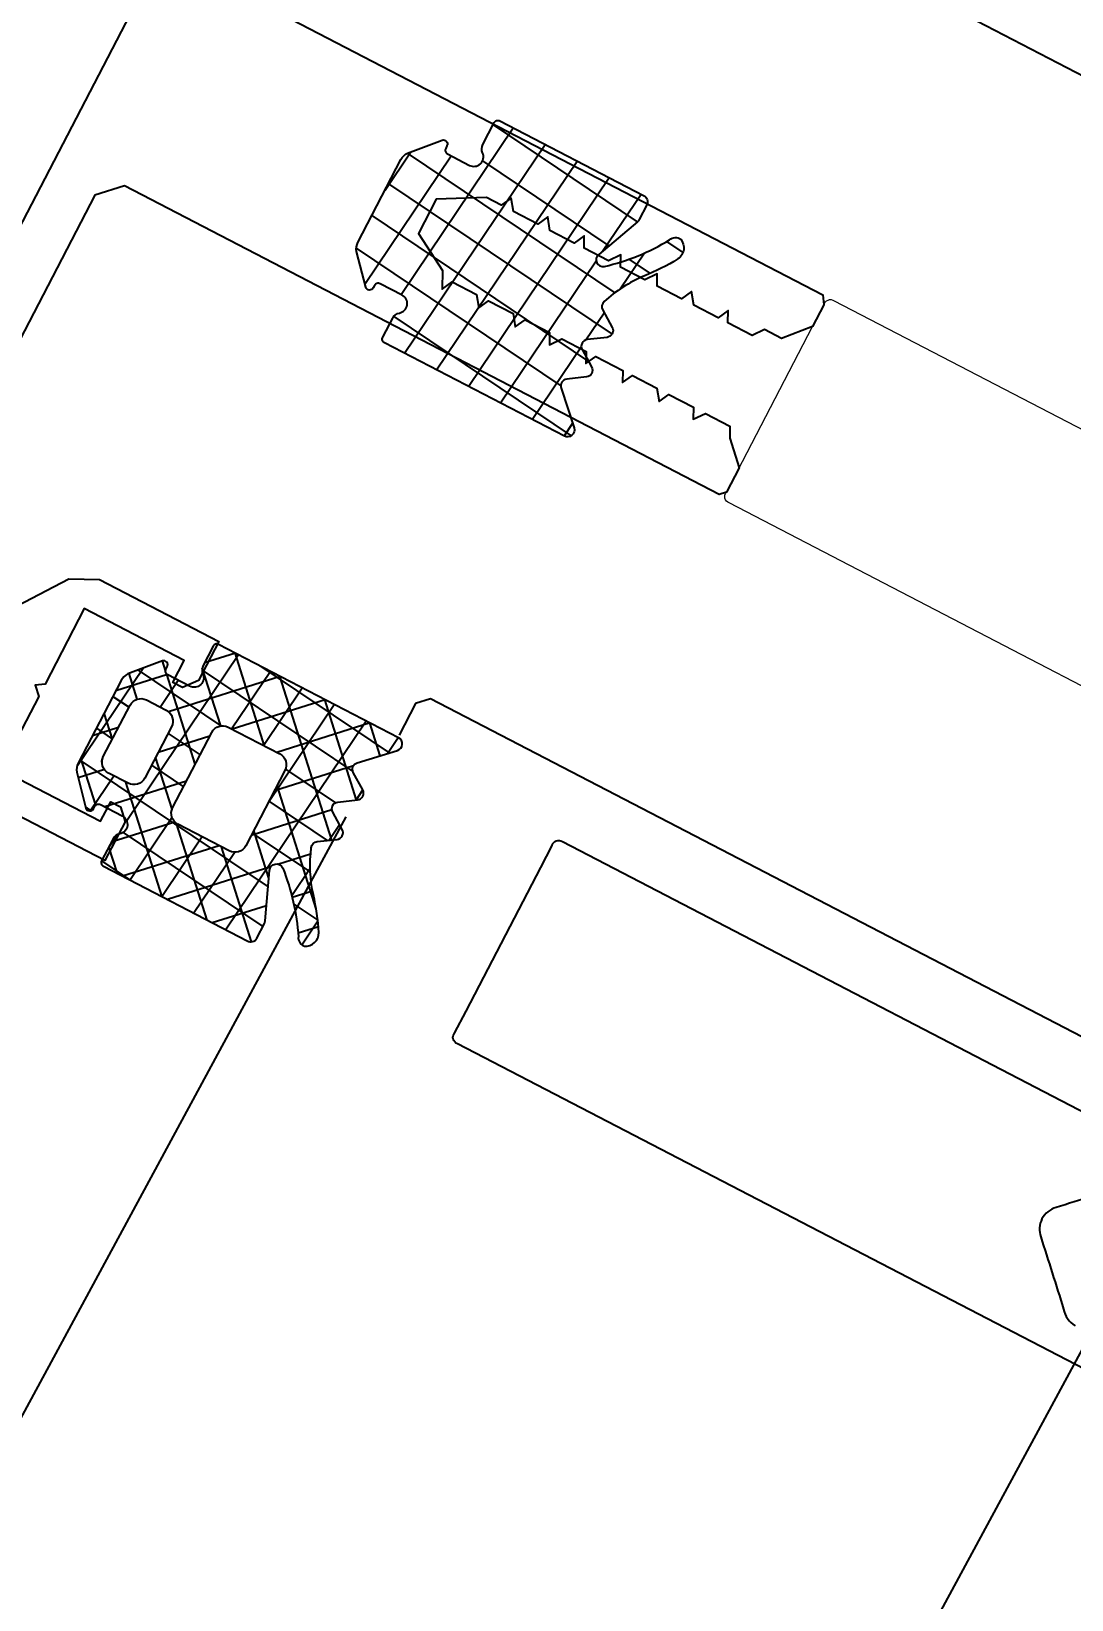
# Model space of a CAD drawing. Header units: millimetres. Extents: x -8689834 to 9419935, y 0 to 233063.
# Drawn here: x -188221.2 to -188175, y 112143.4 to 112213 of the extents above; entities that cross this region are included whole.
import ezdxf
from ezdxf import colors
from ezdxf.entities.mleader import LeaderData, LeaderLine
from ezdxf.math import Vec2, Vec3

# ---------------------------------------------------------------- set-up
doc = ezdxf.new("R2010")
doc.units = ezdxf.units.MM
doc.header["$MEASUREMENT"] = 0
doc.layers.get('0').update_dxf_attribs({"color": 250, "lineweight": 9})
doc.layers.add('АР_новое окно', color=155, linetype='Continuous')
for name, color, linetype, lineweight in [('АР_Окна', 4, 'Continuous', 0), ('АР_Отметки', 250, 'Continuous', 15), ('АР_Подоконники', 163, 'Continuous', 9), ('АР_Сущ Несущая стена', 216, 'Continuous', 30)]:
    doc.layers.add(name, color=color, linetype=linetype, lineweight=lineweight)
doc.styles.add('ISOCPEUR', font='isocpeur.ttf', dxfattribs={"width": 0.7})

# ---------------------------------------------------------------- blocks, each defined once
blk = doc.blocks.new('стойка витр.')
h = blk.add_hatch()
h.set_pattern_fill('ANSI37', scale=0.5, angle=-69.23283665521843)
h.set_pattern_definition([(335.7671633447816, (-69115.31625940584, 318510.9409690977), (0.6515825639889636, 1.447617495164233), []), (65.76716334478155, (-69115.31625940584, 318510.9409690977), (-1.447617495164233, 0.6515825639889636), [])])
edge = h.paths.add_edge_path()
edge.add_line((-7.614656875375658, -25.62993601259222), (-7.273265914729564, -26.53020796886267))
edge.add_arc((-7.672138333263274, -26.68151659366696), 0.4266069692434679, -30.765631391378577, 20.77378547182468, ccw=False)
edge.add_arc((-6.938850257283542, -27.11794408495156), 0.4267278803339729, 149.2463648056786, 290.7703475873838)
edge.add_line((-6.787522688187892, -27.51693863464607), (-5.761497533734655, -27.12786096686614))
edge.add_arc((-5.826270069284272, -26.95688741173914), 0.1828317202082013, 290.7489596719217, 380.7853669983573)
edge.add_line((-5.655337706935825, -26.89200624793739), (-5.698566115868744, -26.77800989551906))
edge.add_arc((-5.527559815348082, -26.71316091253391), 0.1828894349380834, 65.75635340077491, 200.7677215485159, ccw=False)
edge.add_line((-5.452462167653721, -26.54640093915077), (-3.994188920449233, -27.29736676610628))
edge.add_arc((-4.339684557994865, -27.83227055815794), 0.6367804192296694, 19.809448943918426, 57.14148607166612, ccw=False)
edge.add_line((-3.740585688123247, -27.61647007986176), (-2.270775810728082, -31.49246202532231))
edge.add_arc((-2.862326952422118, -31.72816639327794), 0.6367804192285443, -15.60715938413449, 21.72487774361298, ccw=False)
edge.add_line((-2.249025291763246, -31.89948590572749), (-2.842686385673005, -33.42856309223862))
edge.add_arc((-3.009474684396633, -33.35352837480535), 0.1828894349365558, 200.7666051236535, 335.7779732896313, ccw=False)
edge.add_line((-3.180482248484623, -33.41837402567035), (-3.223710657359334, -33.30437767335388))
edge.add_arc((-3.394684212462365, -33.36915020895407), 0.1828317202037067, 20.74895968940122, 110.7853670142414)
edge.add_line((-3.459565376309911, -33.19821784662781), (-4.485590530792251, -33.58729551440774))
edge.add_arc((-4.334307311281267, -33.98630688185023), 0.4267278803335083, 110.7639791032461, 252.2879618854569)
edge.add_arc((-4.593835025358378, -34.79921876089735), 0.4266069692128739, 20.760541213745626, 72.2999580801698, ccw=False)
edge.add_line((-4.194927641627146, -34.64800234186259), (-3.805871961842058, -35.67396951244882))
edge.add_arc((-3.976804324152614, -35.73885067632053), 0.1828317201976034, -69.25104032001241, 20.78536702306718, ccw=False)
edge.add_line((-3.912031788582681, -35.9098242314285), (-10.63804850899032, -38.46038830642647))
edge.add_arc((-10.76198657700206, -38.18099989774544), 0.3056444463879536, 200.8460379983515, 293.92230867425997, ccw=False)
edge.add_line((-11.04762355046114, -38.2897659172595), (-11.3069940036512, -37.6057878035499))
edge.add_arc((-11.02280217192234, -37.49789568213767), 0.3039830703908278, 175.7219656777917, 200.7890354028728, ccw=False)
edge.add_line((-11.32593828623067, -37.47521963119652), (-11.26283276302274, -35.23454482450325))
edge.add_arc((-11.5667631736687, -35.21197449929495), 0.3047673113958011, 355.7529257944983, 510.3971654946409)
edge.add_arc((-3.085478140807247, -39.81161386289363), 9.95296756819478, 151.493160172311, 169.5799937381118)
edge.add_arc((-13.27454869620142, -38.00608067109534), 0.4002801790508524, 282.30928711923883, 359.2250395672268, ccw=False)
edge.add_arc((-13.15914824141406, -37.79549114656839), 0.6024183835459826, 172.8865217206561, 267.13931994465963, ccw=False)
edge.add_arc((-2.924576102079248, -39.73891867786803), 11.01872594919693, 160.6453850739864, 169.4469810176308, ccw=False)
edge.add_arc((-19.07760885644255, -34.09585671602533), 6.091684827120307, 340.9199566399376, 360.7754221413588)
edge.add_arc((-13.29124725463213, -34.01305259408502), 0.3047655738143686, 359.9316076928689, 436.4302022680961)
edge.add_line((-13.21974018984474, -33.71679460741143), (-14.0766899229202, -33.52020163946145))
edge.add_arc((-14.00514734915965, -33.22393144415915), 0.3047857747414494, 145.1100748207506, 256.424251871352, ccw=False)
edge.add_line((-14.2551486332959, -33.04959347808472), (-13.74402617113083, -32.33421562775766))
edge.add_arc((-13.99402745527389, -32.1598776616858), 0.3047857747455562, 325.1100748218798, 436.4242518702226)
edge.add_line((-13.92248488150653, -31.86360746638093), (-14.7794566025841, -31.6669565144839))
edge.add_arc((-14.7079140287954, -31.37068631918638), 0.3047857747434108, 145.1100748199116, 256.4242518659954, ccw=False)
edge.add_line((-14.95791531293071, -31.19634835310717), (-14.44679285076563, -30.48097050278011))
edge.add_arc((-14.69684457899481, -30.30662212908397), 0.3048331054870662, 325.1138936033488, 425.7589859189499)
edge.add_line((-14.57168746687239, -30.0286672415823), (-16.28069433249766, -29.27720980550657))
edge.add_arc((-16.15556139849932, -28.99925320327871), 0.3048247429148342, 110.79403674408451, 245.7632621299588, ccw=False)
edge.add_line((-16.26377712844987, -28.71428394233226), (-7.850470401957864, -25.52388481301023))
edge.add_arc((-7.785589238115906, -25.69481717533219), 0.1828317201977073, 20.785366643697614, 110.7853670130821, ccw=False)
edge = h.paths.add_edge_path(flags=16)
edge.add_line((-3.343847721320344, -31.0696095920357), (-4.256775251385989, -28.66215553430811))
edge.add_arc((-4.763091039367282, -28.8541548874382), 0.5414973949720253, 20.7671633452251, 110.7671633452251)
edge.add_line((-4.955090392497368, -28.34783909945691), (-5.880512773175724, -28.69876731990371))
edge.add_arc((-5.68851342006019, -29.20508310789228), 0.5414973949736688, 110.7671633435124, 200.7671633435124)
edge.add_line((-6.194829208048759, -29.39708246100781), (-5.281901677954011, -31.8045365187354))
edge.add_arc((-4.775585889972717, -31.61253716560532), 0.5414973949720253, 200.7671633452251, 290.7671633452251)
edge.add_line((-4.583586536842631, -32.11885295358661), (-3.658164156164275, -31.76792473313981))
edge.add_arc((-3.850163509294362, -31.26160894516579), 0.541497394965222, 290.7671633454981, 380.7671633454981)
edge = h.paths.add_edge_path(flags=16)
edge.add_line((-6.665125275787432, -32.97088079506648), (-8.003619441966293, -29.4411776089255))
edge.add_arc((-8.509935229947587, -29.63317696205559), 0.5414973949720253, 20.7671633452251, 110.7671633452251)
edge.add_line((-8.701934583077673, -29.12686117407429), (-11.1093675273587, -30.03978069775621))
edge.add_arc((-10.91736817424317, -30.54609648574478), 0.5414973949736688, 110.7671633435124, 200.7671633435124)
edge.add_line((-11.42368396223173, -30.73809583886032), (-10.08518979602377, -34.2677990250013))
edge.add_arc((-9.578874008042476, -34.07579967187121), 0.5414973949720253, 200.7671633452251, 290.7671633452251)
edge.add_line((-9.38687465491239, -34.5821154598525), (-6.979441710631363, -33.66919593617058))
edge.add_arc((-7.171441063761449, -33.16288014819656), 0.541497394965222, 290.7671633454981, 380.7671633454981)
at = {"lineweight": 0, "ltscale": 100, "transparency": 33554687}
for points in [[(-4.8720624113339, 3.563811556159635), (-32.68827406296623, -6.984337978748954), (-32.78663952485658, -7.412805841304362), (-32.39756185706938, -8.438830995786702), (-31.09647737510386, -9.118948907402228), (-30.2985029091069, -8.81635004535201), (-29.78357822878752, -9.142708211846184), (-28.64349873815081, -8.710380147196702), (-28.58844165704795, -8.16787993638718), (-28.18751332900138, -8.537466511741513), (-27.04754980615689, -8.105182423096267), (-26.87849637278123, -7.51945380341931), (-26.47751006082399, -7.889018390778801), (-25.33748855406884, -7.456712314131437), (-25.28243147299509, -6.914212103321915), (-24.7675067926466, -7.240570269808813), (-23.62748528589145, -6.808264193168725), (-23.5724282048177, -6.265763982351928), (-23.05744554058765, -6.592100160843984), (-21.91748201774317, -6.159816072198737), (-21.86242493664031, -5.617315861389216), (-21.46149660859373, -5.986902436743549), (-20.32147510183859, -5.554596360096184), (-20.15236368455226, -4.968845752424386), (-19.75143535650568, -5.338432327778719), (-18.6114718336612, -4.906148239133472), (-18.44241840028553, -4.320419619456516), (-18.0414320883574, -4.689984206808731), (-17.35739599072258, -4.430591765623831), (-15.14439867439796, -4.764904394331097), (-14.53915697429329, -6.360969294146344), (-15.78927863537683, -7.87813783652382), (-15.87193323494284, -8.691881148712127), (-16.27286156296032, -8.322294573416002), (-17.41288306971546, -8.754600650063367), (-17.58193650312023, -9.340329269682115), (-17.9828648311377, -8.97074269438599), (-19.12288633789285, -9.403048771026079), (-19.29193977129762, -9.988777390644827), (-19.69292608322576, -9.61921280335082), (-20.83288960607024, -10.05149689199607), (-20.8879466871731, -10.59399710274738), (-21.40287136749248, -10.26763893631141), (-22.54295085812919, -10.6999670009609), (-22.59800793926115, -11.24246721171221), (-22.99893626727862, -10.87288063641608), (-24.25289614239591, -11.34839313392149), (-24.30795322352787, -11.89089334468008), (-24.70893953545601, -11.52132875738607), (-25.84896104221116, -11.95363483402616), (-26.01801447558682, -12.53936345364491), (-26.4189428036334, -12.16977687834878), (-27.55896431035944, -12.60208295499615), (-27.61402139149141, -13.14458316574746), (-28.12900405569235, -12.81824698731361), (-29.26896757853683, -13.25053107595886), (-29.32402465966879, -13.79303128671745), (-29.89022619093885, -15.05085136390699), (-29.45792011427693, -16.19087287064031), (-29.14341260807123, -16.33238676948531), (-1.327200956468005, -5.784237234569446), (-0.06938087928574532, -6.350438765824947), (8.118987008783733, -27.94374036834779)], [(1.558535533695249, -25.08537510928727), (-0.902061547501944, -23.41060979175381), (-2.258247086545452, -23.27287612311193), (-7.844300284108613, -25.39115610946465), (-7.152623754285742, -27.21515572990756), (-6.480474312818842, -27.61228183979256), (-6.024430919787847, -27.43934621633525), (-6.413508587575052, -26.41332106186019), (-1.739484192192322, -24.64089033441996), (-0.3993375533900689, -28.17495120693638), (0.02910832117777318, -28.2732586849088), (-0.1831955090747215, -28.74493296838773), (1.113700732850702, -32.16493950470613), (-3.560323662532028, -33.93737023214635), (-3.906150933442404, -33.02539941386931), (-4.3621943264734, -33.19833503732661), (-4.645266100153094, -33.82723408192396), (-3.953589570330223, -35.65123370236688), (88.61521743849153, -0.5483364844694734)], [(-69.8438361948356, -5.633594956780144), (-69.21493715024553, -5.916666730459838), (-30.90838462579995, 8.609511357899464), (-30.62531285212026, 9.238410402496811), (-31.1873041553481, 10.72042096611403)], [(-56.0608929025766, -41.98018508909445), (-55.7778211288678, -41.3512860444971), (-17.47126860445132, -26.8251079561378), (-16.84236955983215, -27.10817972981749), (-16.28037825660431, -28.59019029343472)]]:
    blk.add_lwpolyline(points, dxfattribs=at)
blk.add_lwpolyline([(63.8117502759269, 56.26367979055794), (85.07351613373612, 0.1949089383633691), (10.63088292890461, -28.03438542609365), (-10.63088292890461, 28.03438542610093)], close=True, dxfattribs=at)
for points in [[(-59.94503853938659, -19.40384657128016, -1.575399656426527e-05), (-56.87977393603069, -20.78551547546522, -0.4398191101055806)], [(-56.36006749374792, -22.15601788895583, -1.575399656426528e-05), (-57.73845635901671, -25.2227588602982, -0.2080566110632873)], [(-60.62370682114852, -28.40042247599195), (-29.6323624739598, -16.64818975485105, 0.5239329190821609), (-29.45792011430603, -16.19087287058937), (-29.84699778209324, -15.16484771611431), (-32.39756185706938, -8.438830995786702), (-32.78663952485658, -7.412805841304362, 0.5239329190821609), (-33.2204523376422, -7.186144611914642), (-64.21182667926769, -18.93829823563283, 0.4143255057077639)]]:
    blk.add_lwpolyline(points, format="xyb", dxfattribs=at)
at = {"color": 7, "lineweight": 0, "ltscale": 100, "transparency": 33554687}
blk.add_lwpolyline([(-7.614656875375658, -25.62993601259222), (-7.273265914729564, -26.53020796886267, -0.2287523810762611), (-7.305569090007339, -26.89973780277796, 0.7101639231358212), (-6.787522688187892, -27.51693863464607), (-5.761497533734655, -27.12786096686614, 0.4143996870914876), (-5.655337706935825, -26.89200624793739), (-5.698566115868744, -26.77800989551906, -0.6682503890445888), (-5.452462167653721, -26.54640093915077), (-3.994188920449233, -27.29736676610628, -0.1643479059441302), (-3.740585688123247, -27.61647007986176), (-2.270775810728082, -31.49246202532231, -0.1643479059441302), (-2.249025291763246, -31.89948590572749), (-2.842686385673005, -33.42856309223862, -0.6682503891596868), (-3.180482248484623, -33.41837402567035), (-3.223710657359334, -33.30437767335388, 0.4143996870833266), (-3.459565376309911, -33.19821784662781), (-4.485590530792251, -33.58729551440774, 0.7101639231391418), (-4.464132105349563, -34.39280682858953, -0.2287523810910513), (-4.194927641627146, -34.64800234186259), (-3.805871961842058, -35.67396951244882, -0.4143996871765861), (-3.912031788582681, -35.9098242314285), (-10.63804850899032, -38.46038830642647, -0.4300281847644905), (-11.04762355046114, -38.2897659172595), (-11.3069940036512, -37.6057878035499, -0.1098139781175365), (-11.32593828623067, -37.47521963119652), (-11.26283276302274, -35.23454482450325, 0.8000358277039689), (-11.83174935798161, -35.06142405519495, 0.07908294790216032), (-12.87430513065192, -38.01149454006372, -0.3488032577412263), (-13.18921346374555, -38.39715882165183, -0.4361245879823007), (-13.75692971088574, -37.72089072036033, -0.03842309887939363), (-13.32058396766661, -36.08715992321959, 0.08685322061285544), (-12.98648189794039, -34.01341638380836, 0.3467629046601076), (-13.21974018984474, -33.71679460741143), (-14.0766899229202, -33.52020163946145, -0.5278770357902526), (-14.2551486332959, -33.04959347808472), (-13.74402617113083, -32.33421562775766, 0.5278770357776507), (-13.92248488150653, -31.86360746638093), (-14.7794566025841, -31.6669565144839, -0.5278770357650493), (-14.95791531293071, -31.19634835310717), (-14.44679285076563, -30.48097050278011, 0.4697389635461835), (-14.57168746687239, -30.0286672415823), (-16.28069433249766, -29.27720980550657, -0.667984424932516), (-16.26377712844987, -28.71428394233226), (-7.850470401957864, -25.52388481301023, -0.4142135642613711)], format="xyb", close=True, dxfattribs=at)
at = {"color": 7}
for points in [[(-3.343847721320344, -31.0696095920357), (-4.256775251385989, -28.66215553430811, 0.414213562373095), (-4.955090392497368, -28.34783909945691), (-5.880512773175724, -28.69876731990371, 0.414213562373095), (-6.194829208048759, -29.39708246100781), (-5.281901677954011, -31.8045365187354, 0.414213562373095), (-4.583586536842631, -32.11885295358661), (-3.658164156164275, -31.76792473313981, 0.414213562373095)], [(-6.665125275787432, -32.97088079506648), (-8.003619441966293, -29.4411776089255, 0.414213562373095), (-8.701934583077673, -29.12686117407429), (-11.1093675273587, -30.03978069775621, 0.414213562373095), (-11.42368396223173, -30.73809583886032), (-10.08518979602377, -34.2677990250013, 0.414213562373095), (-9.38687465491239, -34.5821154598525), (-6.979441710631363, -33.66919593617058, 0.414213562373095)]]:
    blk.add_lwpolyline(points, format="xyb", close=True, dxfattribs=at)
blk = doc.blocks.new('A$Cec9b444d')
at = {"layer": 'АР_новое окно', "ltscale": 150}
h = blk.add_hatch(dxfattribs=at)
h.set_pattern_fill('ANSI37', color=256, scale=0.4999999999999999, angle=11.05056813833426)
h.set_pattern_definition([(56.05056813833426, (-325577.9504472425, -14465.94828271734), (-1.316880116997287, 0.8865568269756945), []), (146.0505681383342, (-325577.9504472425, -14465.94828271734), (-0.8865568269756945, -1.316880116997287), [])])
edge = h.paths.add_edge_path()
edge.add_line((6018.79400403363, -387.0481146482981), (6019.237736989487, -386.1936332575082))
edge.add_arc((6019.616360862487, -386.3901974174901), 0.4266069692299257, 101.02431244578571, 152.5637293089577, ccw=False)
edge.add_arc((6019.45309377226, -385.5526269937355), 0.4267278803340972, 281.0363086437152, 422.5602914254831)
edge.add_line((6019.649736367871, -385.1739076075854), (6018.675897968454, -384.6681924496952))
edge.add_arc((6018.591585809683, -384.8304234510261), 0.1828317201947623, 62.53890350893779, 152.5753108353408)
edge.add_line((6018.429301266825, -384.7462143953449), (6018.373113869176, -384.8544125471039))
edge.add_arc((6018.210804047538, -384.7701269183122), 0.1828894349625253, 197.5462972507194, 332.55766539851084, ccw=False)
edge.add_line((6018.036423789109, -384.8252637561879), (6017.624542979892, -383.2375406266911))
edge.add_arc((6018.253602341031, -383.1386789933077), 0.6367804192908324, 151.5993927778761, 188.9314299056425, ccw=False)
edge.add_line((6017.693462563809, -382.8358048736385), (6019.603891241234, -379.1569576486519))
edge.add_arc((6020.173841400442, -379.4409402508415), 0.636780419240125, 116.1827844564202, 153.5148215841556, ccw=False)
edge.add_line((6019.892870805409, -378.8694992415902), (6021.428556725722, -378.29314926889))
edge.add_arc((6021.48375935995, -378.4675087096913), 0.1828894349662698, -27.443451047079577, 107.5679171190769, ccw=False)
edge.add_line((6021.6460675392, -378.5517975011812), (6021.589880141583, -378.6599956528285))
edge.add_arc((6021.752111142919, -378.7443078115152), 0.1828317201600846, 152.5389035328614, 242.5753108578369)
edge.add_line((6021.667902087317, -378.9065923543758), (6022.641740486702, -379.4123075123777))
edge.add_arc((6022.838425176174, -379.0336099855618), 0.4267278803747913, 242.5539229394392, 384.0779057215787)
edge.add_arc((6023.617476250108, -378.6853862331523), 0.4266069692120176, 152.5504850517124, 204.08990191814, ccw=False)
edge.add_line((6023.238897824202, -378.4887345572904), (6023.744584402581, -377.5149511925348))
edge.add_arc((6023.906868945428, -377.5991602481803), 0.1828317201680025, 62.53890350047482, 152.5753108435955, ccw=False)
edge.add_line((6023.99118110421, -377.4369292468851), (6030.375092189605, -380.752100023421))
edge.add_arc((6030.249374684491, -381.0306922639458), 0.3056444463306278, -27.364018157881503, 65.71225251800843, ccw=False)
edge.add_line((6030.520818805952, -381.1711793327349), (6030.183694420334, -381.8203682426437))
edge.add_arc((6029.913864916046, -381.6803762942217), 0.3039830702645232, 307.51190950583134, 332.57897923089615, ccw=False)
edge.add_line((6030.098968209079, -381.9215038080304), (6028.386283194684, -383.3676420924689))
edge.add_arc((6028.571994636551, -383.6092913723246), 0.3047673113953407, 127.5428696291859, 282.1871093294002)
edge.add_arc((6026.349511347959, -374.2204977269251), 9.95296756820229, 283.2831040095691, 301.3699375753697)
edge.add_arc((6031.793331602529, -383.0206073811157), 0.4002801790516446, 54.099230948595505, 131.0149833965851, ccw=False)
edge.add_arc((6031.559414482911, -383.0749028130458), 0.6024183835293371, -55.323534441126924, 38.9292637828147, ccw=False)
edge.add_arc((6026.188084949346, -374.1489744861713), 11.01872594965912, 292.4353289119185, 301.23692485556296, ccw=False)
edge.add_arc((6032.745064783708, -389.9531078357176), 6.09168482694169, 112.7099004756037, 132.5653659770247)
edge.add_arc((6028.827285872073, -385.6940180847181), 0.3047655738081468, 131.7215515315117, 208.2201461066393)
edge.add_line((6028.558745575146, -385.8381297216696), (6028.983239929222, -386.6080752934248))
edge.add_arc((6028.714666866402, -386.752168590962), 0.3047857747134219, -83.09998134339497, 28.214195707113788, ccw=False)
edge.add_line((6028.751282964423, -387.0547468946013), (6027.877289429508, -387.1503865360537))
edge.add_arc((6027.913905527519, -387.4529648397015), 0.3047857747204469, 96.90001865454539, 208.2141957027908)
edge.add_line((6027.645332464682, -387.5970581372219), (6028.069798239253, -388.367058743625))
edge.add_arc((6027.801225176355, -388.5111520411867), 0.3047857747939279, -83.0999813417821, 28.214195704220685, ccw=False)
edge.add_line((6027.837841274394, -388.8137303449049), (6026.963847739512, -388.9093699862457))
edge.add_arc((6027.000489693737, -389.2119928363732), 0.3048331055327664, 96.90383744290997, 197.5489297585602)
edge.add_line((6026.709843580485, -389.3039061601075), (6027.2884471387, -391.0789021226403))
edge.add_arc((6026.997815859313, -391.1708346161392), 0.3048247429570298, -117.41601941044638, 17.553205975454773, ccw=False)
edge.add_line((6026.857459918388, -391.4414234809616), (6018.872079520325, -387.2946082478795))
edge.add_arc((6018.956288575973, -387.1323237049928), 0.1828317202049272, 152.5753104791656, 242.5753108487169, ccw=False)
edge = h.paths.add_edge_path()
edge.add_line((6032.072217632246, -356.2164173579702), (6030.88561318717, -358.5014209917267))
edge.add_arc((6031.366176216625, -358.7509778057258), 0.5414973949081593, 152.557107184671, 242.5571071846385)
edge.add_line((6031.116619402625, -359.2315408351805), (6031.994971990857, -359.6876701253471))
edge.add_arc((6032.244528804921, -359.207107095904), 0.5414973949274806, 242.5571071780066, 332.5571071779987)
edge.add_line((6032.725091834364, -359.456663909968), (6033.911696279455, -357.1716602762157))
edge.add_arc((6033.431133249961, -356.9221034621444), 0.5414973949761633, 332.5571071797938, 422.5571071798153)
edge.add_line((6033.680690064032, -356.4415404326502), (6032.802337475786, -355.9854111424794))
edge.add_arc((6032.552780661761, -356.4659741719947), 0.5414973949735246, 62.55710718519934, 152.5571071852121)
edge = h.paths.add_edge_path()
edge.add_line((6035.70309682168, -357.4257283572279), (6033.963349607434, -360.7759001207499))
edge.add_arc((6034.443912636928, -361.0254569348212), 0.5414973949761633, 152.5571071797937, 242.5571071798153)
edge.add_line((6034.194355822857, -361.5060199643154), (6036.479339417024, -362.6926140028796))
edge.add_arc((6036.728896231067, -362.2120509733538), 0.5414973949911899, 242.5571071840013, 332.5571071839882)
edge.add_line((6037.209459260593, -362.461607787397), (6038.949206474898, -359.1114360237715))
edge.add_arc((6038.468643445425, -358.8618792097828), 0.5414973949195083, 332.5571071865348, 422.5571071865726)
edge.add_line((6038.718200259414, -358.3813161803095), (6036.433216665247, -357.1947221417454))
edge.add_arc((6036.183659851205, -357.6752851712702), 0.5414973949899131, 62.55710718403956, 152.5571071840346)
h = blk.add_hatch(dxfattribs=at)
h.set_pattern_fill('ANSI37', color=256, scale=0.4999999999999999, angle=11.05056813833426)
h.set_pattern_definition([(56.05056813833426, (-325565.8819419072, -14441.92587800395), (-1.316880116997287, 0.8865568269756945), []), (146.0505681383342, (-325565.8819419072, -14441.92587800395), (-0.8865568269756945, -1.316880116997287), [])])
edge = h.paths.add_edge_path()
edge.add_line((6011.262138316825, -400.7694747278407), (6010.818405360987, -401.6239561185149))
edge.add_arc((6011.196983786931, -401.8206077943646), 0.4266069692410718, 152.5504850555834, 204.089901918794)
edge.add_arc((6010.417932712984, -402.1688315467981), 0.4267278803677959, -117.44607705847352, 24.077905723174013, ccw=False)
edge.add_line((6010.221248023529, -402.5475290736144), (6009.247409624145, -402.0418139156126))
edge.add_arc((6009.331618679733, -401.8795293727345), 0.1828317201695603, 152.538903537688, 242.5753108641587, ccw=False)
edge.add_line((6009.169387678382, -401.7952172140571), (6009.225575076061, -401.6870190623063))
edge.add_arc((6009.0632668968, -401.6027302708987), 0.1828894349376053, 332.5565489773645, 467.5679171249593)
edge.add_line((6009.008064262563, -401.4283708301309), (6007.472378342282, -402.0047208027194))
edge.add_arc((6007.753348937315, -402.5761618119708), 0.6367804192399953, 116.1827844564202, 153.514821584151)
edge.add_line((6007.183398778107, -402.2921792097811), (6005.272970100622, -405.9710264348712))
edge.add_arc((6005.833109877722, -406.2739005543998), 0.6367804191160058, 151.5993927837522, 188.9314299114955)
edge.add_line((6005.204050516765, -406.3727621878203), (6005.61593132597, -407.960485317313))
edge.add_arc((6005.79031158438, -407.9053484794705), 0.1828894349343484, 197.5462972425214, 332.5576654084721)
edge.add_line((6005.952621406007, -407.9896341082208), (6006.008808803624, -407.8814359565735))
edge.add_arc((6006.171093346483, -407.9656450122582), 0.1828317201973694, 62.53890350968362, 152.5753108345233, ccw=False)
edge.add_line((6006.255405505252, -407.8034140109238), (6007.229243904699, -408.3091291688222))
edge.add_arc((6007.032601309076, -408.6878485549634), 0.4267278803316271, -78.96369135857958, 62.560291423525484, ccw=False)
edge.add_arc((6007.195868399269, -409.5254189786966), 0.4266069692046718, 101.0243124440756, 152.5637293105241)
edge.add_line((6006.817244526285, -409.3288548187368), (6006.311557947859, -410.3026381835999))
edge.add_arc((6006.473788949185, -410.3869503423766), 0.1828317201934836, 152.5389035065413, 242.5753108497631)
edge.add_line((6006.389579893545, -410.5492348852548), (6012.773490978941, -413.8644056617907))
edge.add_arc((6012.929067652435, -413.6013193142122), 0.3056444464043283, 239.4019618584477, 332.4782325343385)
edge.add_line((6013.200123950336, -413.7425532017402), (6013.537248335922, -413.0933642919431))
edge.add_arc((6013.267525791035, -412.9531663752019), 0.3039830703815702, 332.5352351222086, 357.6023048473003)
edge.add_line((6013.571242728442, -412.9658836473329), (6013.769043550573, -410.7330646373938))
edge.add_arc((6014.073537108384, -410.7459792553669), 0.3047673114127369, 22.927105036825594, 177.5713447369642, ccw=False)
edge.add_arc((6005.115047175546, -414.3284834363569), 9.952967568198332, 3.744276788155503, 21.831110353956376, ccw=False)
edge.add_arc((6015.444928919255, -413.7196714370018), 0.4002801790499271, 174.0992309603125, 251.0149834083417)
edge.add_arc((6015.354791917851, -413.4970944081771), 0.6024183835091471, 266.1849505795789, 360.4377488036303)
edge.add_arc((6004.963686872245, -414.2375762611151), 11.01872594909432, 3.877289509395409, 12.6788854530395)
edge.add_arc((6021.663207837548, -410.5105647236556), 6.091684827287614, 172.5488483842812, 192.4043138857022, ccw=False)
edge.add_arc((6015.925703850799, -409.7556573690972), 0.3047655737738053, 96.89406825536582, 173.3926628306623, ccw=False)
edge.add_line((6015.889121601772, -409.4530953192397), (6016.7631151367, -409.3574556777913))
edge.add_arc((6016.726499038688, -409.0548773741492), 0.304785774714913, 276.9000186548434, 388.2141957054612)
edge.add_line((6016.995072101513, -408.9107840766191), (6016.570577747408, -408.1408385048557))
edge.add_arc((6016.839150810245, -407.9967452073353), 0.3047857747206945, 96.90001865454411, 208.2141957027908, ccw=False)
edge.add_line((6016.802534712234, -407.6941669036874), (6017.676556826683, -407.5984722275953))
edge.add_arc((6017.639940728627, -407.2958939238823), 0.3047857747905281, 276.9000186613899, 388.214195707413)
edge.add_line((6017.908513791514, -407.1518006263071), (6017.484019437376, -406.3818550546554))
edge.add_arc((6017.752643812187, -406.2377572841878), 0.3048331054790028, 107.5652846068744, 208.210376922357, ccw=False)
edge.add_line((6017.660647528458, -405.9471374191133), (6019.445424238368, -405.3994469582826))
edge.add_arc((6019.353452168173, -405.108828200838), 0.3048247428844075, 287.5610083970021, 422.5302337829014)
edge.add_line((6019.494061875524, -404.8383711172307), (6011.508681477478, -400.6915558841528))
edge.add_arc((6011.424369318745, -400.8537868855282), 0.1828317202170094, 62.53890352573067, 152.5389038950877)
edge = h.paths.add_edge_path(flags=16)
edge.add_line((6006.387923167978, -405.6757855785634), (6007.574527613039, -403.3907819448029))
edge.add_arc((6008.055090642564, -403.6403387588451), 0.5414973949901934, 62.55710718403958, 152.5571071840346, ccw=False)
edge.add_line((6008.304647456606, -403.1597757293204), (6009.183000044778, -403.6159050195904))
edge.add_arc((6008.933443230789, -404.0964680490629), 0.5414973949192415, -27.44289281359488, 62.55710718644559, ccw=False)
edge.add_line((6009.414006260261, -404.3460248630525), (6008.227401815185, -406.6310284968089))
edge.add_arc((6007.74683878566, -406.3814716827667), 0.5414973949901934, 242.55710718403958, 332.55710718403463, ccw=False)
edge.add_line((6007.497281971618, -406.8620347122915), (6006.618929383399, -406.405905422129))
edge.add_arc((6006.868486197471, -405.9253423926357), 0.5414973949757976, 152.557107179664, 242.5571071796856, ccw=False)
edge = h.paths.add_edge_path(flags=16)
edge.add_line((6009.465659588194, -407.9502647076943), (6011.205406802473, -404.6000929440606))
edge.add_arc((6011.685969831925, -404.8496497581423), 0.5414973949438285, 62.55710717676152, 152.5571071767768, ccw=False)
edge.add_line((6011.935526646007, -404.3690867286898), (6014.220510240207, -405.5556807671421))
edge.add_arc((6013.970953426145, -406.0362437966541), 0.5414973949877839, -27.44289281842248, 62.55710718153699, ccw=False)
edge.add_line((6014.451516455657, -406.2858006107159), (6012.711769241351, -409.6359723743413))
edge.add_arc((6012.231206211899, -409.3864155602596), 0.5414973949438285, 242.5571071767642, 332.5571071767768, ccw=False)
edge.add_line((6011.981649397817, -409.8669785897122), (6009.696665803617, -408.6803845512599))
edge.add_arc((6009.946222617688, -408.1998215217656), 0.5414973949762361, 152.5571071797938, 242.5571071798181, ccw=False)
for p, q in [((4716.251543080769, -2814.706627225551), (6017.167542740433, -408.3509057559164)), ((4749.366469058805, -2837.632204794252), (6052.354293236519, -427.3743804523598))]:
    blk.add_line(p, q, dxfattribs=at)
for points in [[(6011.931912400519, -371.4548346280654), (6038.33330705923, -385.1651026536802), (6038.381196204406, -385.6021004832807), (6037.875481046479, -386.5759388826719), (6036.504154220293, -387.1001944870681), (6035.746767158801, -386.7068827039275), (6035.197394533911, -386.971168152428), (6034.115302948209, -386.4092370173272), (6034.123684814914, -385.8640145807722), (6033.682510341631, -386.1844874269234), (6032.600528825243, -385.6226134509303), (6032.500712540307, -385.0212036168363), (6032.059483032394, -385.3416478833199), (6030.977446481328, -384.7797453277668), (6030.98582834804, -384.2345228913357), (6030.436455723123, -384.4988083398281), (6029.354419172057, -383.9369057842749), (6029.362801038756, -383.3916833478398), (6028.813373379205, -383.6559402167845), (6027.731391862802, -383.0940662407872), (6027.739773729519, -382.5488438042363), (6027.298599256236, -382.8693166503875), (6026.21656270517, -382.3074140948344), (6026.116691385571, -381.7059756811845), (6025.675516912322, -382.026448527224), (6024.593535395933, -381.4645745512309), (6024.493719110963, -380.8631647172486), (6024.052489603079, -381.1836089837404), (6023.403245658549, -380.8464560185788), (6021.16638865394, -380.9212410217438), (6020.37970792845, -382.4361252140279), (6021.444982870627, -384.0883339935248), (6021.432479395066, -384.9061687103701), (6021.873653868287, -384.5856958643224), (6022.955690419353, -385.1475984198755), (6023.055506704336, -385.7490082538619), (6023.496681177538, -385.4285354079299), (6024.578717728592, -385.9904379634789), (6024.678534013588, -386.5918477974695), (6025.119763521486, -386.2714035309817), (6026.201745037876, -386.8332775069749), (6026.19336317119, -387.3784999434142), (6026.74273579608, -387.1142144949135), (6027.824827381796, -387.6761456300185), (6027.816445515139, -388.221368066466), (6028.25761998836, -387.9008952204182), (6029.447799656356, -388.518956594062), (6029.439417789746, -389.0641790304019), (6029.880647297597, -388.7437347640217), (6030.962683848663, -389.3056373195749), (6031.062500133618, -389.9070471535531), (6031.503674606881, -389.5865743075176), (6032.58571115792, -390.1484768630626), (6032.577329291263, -390.6936992995101), (6033.126756950801, -390.4294424305613), (6034.208738467191, -390.9913164065543), (6034.200356600534, -391.5365388430018), (6034.616497667535, -392.8516518164572), (6034.054595111976, -393.9336883674916), (6033.72576897883, -394.0376812960409), (6007.324374320132, -380.3274132704303), (6006.009261346694, -380.7435543373747), (5995.36618901764, -401.2385550489878)], [(6002.2144455307, -399.1622221655359), (6004.853051219859, -397.7848562440432), (6006.216053338446, -397.8057130066911), (6011.517982907452, -400.5590098072338), (6010.618955966317, -402.2902352681893), (6009.905197792191, -402.6065314706826), (6009.472350150977, -402.381753300731), (6009.978065308952, -401.4079149012323), (6005.541775987723, -399.1041458610408), (6003.79988092348, -402.4584536659278), (6003.362911673393, -402.5062877763823), (6003.518943935514, -402.9994444240775), (6001.833264848453, -406.2454990425658), (6006.269554169682, -408.5492680827573), (6006.719053350459, -407.6836828696532), (6007.151900991673, -407.9084610396047), (6007.359944007824, -408.5660032366102), (6006.460917066709, -410.29722869745), (5918.600440682133, -364.6712041763294)], [(6075.393977721337, -388.1428524958611), (6074.736435524407, -388.3508955119597), (6038.37827058524, -369.4700677118117), (6038.170227569054, -368.8125255149179), (6038.900692317381, -367.4058945089167)], [(6023.99118110421, -377.4369292468851), (6023.99118110421, -377.4369292468851)], [(6057.479191237398, -422.6407446818835), (6057.271148221232, -421.9832024848738), (6020.912983282092, -403.1023746847341), (6020.255441085102, -403.3104177009361), (6019.524976336762, -404.7170487069332)]]:
    blk.add_lwpolyline(points, dxfattribs=at)
blk.add_lwpolyline([(5949.840137865852, -311.1277779095366), (5922.204531483586, -364.3447208145346), (5992.860786306816, -401.0365775832802), (6020.496392689097, -347.8196346782863)], close=True, dxfattribs=at)
for points in [[(6018.79400403363, -387.0481146482981), (6019.237736989487, -386.1936332575082, -0.2287523810762611), (6019.53478272542, -385.9714629983794, 0.7101639231358212), (6019.649736367871, -385.1739076075854), (6018.675897968454, -384.6681924496952, 0.4143996870914876), (6018.429301266825, -384.7462143953449), (6018.373113869176, -384.8544125471039, -0.6682503890445888), (6018.036423789109, -384.8252637561879), (6017.624542979892, -383.2375406266911, -0.1643479059441302), (6017.693462563809, -382.8358048736385), (6019.603891241234, -379.1569576486519, -0.1643479059441302), (6019.892870805409, -378.8694992415902), (6021.428556725722, -378.29314926889, -0.6682503891596868), (6021.6460675392, -378.5517975011812), (6021.589880141583, -378.6599956528285, 0.4143996870833266), (6021.667902087317, -378.9065923543758), (6022.641740486702, -379.4123075123777, 0.7101639231391418), (6023.228024133169, -378.859514217096, -0.2287523810910513), (6023.238897824202, -378.4887345572904), (6023.744584402581, -377.5149511925348, -0.4143996871765861), (6023.99118110421, -377.4369292468851), (6030.375092189605, -380.752100023421, -0.4300281847644905), (6030.520818805952, -381.1711793327349), (6030.183694420334, -381.8203682426437, -0.1098139781175365), (6030.098968209079, -381.9215038080304), (6028.386283194684, -383.3676420924689, 0.8000358277039689), (6028.636332505549, -383.9071902691134, 0.07908294790216032), (6031.530645185098, -382.7185807799048, -0.3488032577412263), (6032.028049186606, -382.6963669187018, -0.4361245879823007), (6031.902155468465, -383.5703183211149, -0.03842309887939363), (6030.393275755826, -384.3337028495, 0.08685322061285544), (6028.624460983975, -385.4665447461778, 0.3467629046601076), (6028.558745575146, -385.8381297216696), (6028.983239929222, -386.6080752934248, -0.5278770357902526), (6028.751282964423, -387.0547468946013), (6027.877289429508, -387.1503865360537, 0.5278770357776507), (6027.645332464682, -387.5970581372219), (6028.069798239253, -388.367058743625, -0.5278770357650493), (6027.837841274394, -388.8137303449049), (6026.963847739512, -388.9093699862457, 0.4697389635461835), (6026.709843580485, -389.3039061601075), (6027.2884471387, -391.0789021226403, -0.667984424932516), (6026.857459918388, -391.4414234809616), (6018.872079520325, -387.2946082478795, -0.4142135642613711)], [(6011.262138316825, -400.7694747278407), (6010.818405360987, -401.6239561185149, 0.2287523810762611), (6010.807531669968, -401.9947357783246, -0.7101639231358212), (6010.221248023529, -402.5475290736144), (6009.247409624145, -402.0418139156126, -0.4143996870914876), (6009.169387678382, -401.7952172140571), (6009.225575076061, -401.6870190623063, 0.6682503890445888), (6009.008064262563, -401.4283708301309), (6007.472378342282, -402.0047208027194, 0.1643479059441302), (6007.183398778107, -402.2921792097811), (6005.272970100622, -405.9710264348712, 0.1643479059441302), (6005.204050516765, -406.3727621878203), (6005.61593132597, -407.960485317313, 0.6682503891596868), (6005.952621406007, -407.9896341082208), (6006.008808803624, -407.8814359565735, -0.4143996870833266), (6006.255405505252, -407.8034140109238), (6007.229243904699, -408.3091291688222, -0.7101639231391418), (6007.114290262219, -409.106684559608, 0.2287523810910513), (6006.817244526285, -409.3288548187368), (6006.311557947859, -410.3026381835999, 0.4143996871765861), (6006.389579893545, -410.5492348852548), (6012.773490978941, -413.8644056617907, 0.4300281847644905), (6013.200123950336, -413.7425532017402), (6013.537248335922, -413.0933642919431, 0.1098139781175365), (6013.571242728442, -412.9658836473329), (6013.769043550573, -410.7330646373938, -0.8000358277039689), (6014.354228173644, -410.6272541948742, -0.07908294790216032), (6015.046769649824, -413.6785202777648, 0.3488032577412263), (6015.314709418782, -414.0981778483567, 0.4361245879823007), (6015.957192719258, -413.4924918813699, 0.03842309887939363), (6015.713726644069, -411.8191126071676, -0.08685322061285544), (6015.622962518123, -409.7205897138141, -0.3467629046601076), (6015.889121601772, -409.4530953192397), (6016.7631151367, -409.3574556777913, 0.5278770357902526), (6016.995072101513, -408.9107840766191), (6016.570577747408, -408.1408385048557, -0.5278770357776507), (6016.802534712234, -407.6941669036874), (6017.676556826683, -407.5984722275953, 0.5278770357650493), (6017.908513791514, -407.1518006263071), (6017.484019437376, -406.3818550546554, -0.4697389635461835), (6017.660647528458, -405.9471374191133), (6019.445424238368, -405.3994469582826, 0.667984424932516), (6019.494061875524, -404.8383711172307), (6011.508681477478, -400.6915558841528, 0.4142135642613711)], [(6006.387923167978, -405.6757855785634), (6007.574527613039, -403.3907819448029, -0.414213562373095), (6008.304647456606, -403.1597757293204), (6009.183000044778, -403.6159050195904, -0.414213562373095), (6009.414006260261, -404.3460248630525), (6008.227401815185, -406.6310284968089, -0.414213562373095), (6007.497281971618, -406.8620347122915), (6006.618929383399, -406.405905422129, -0.414213562373095)], [(6009.465659588194, -407.9502647076943), (6011.205406802473, -404.6000929440606, -0.414213562373095), (6011.935526646007, -404.3690867286898), (6014.220510240207, -405.5556807671421, -0.414213562373095), (6014.451516455657, -406.2858006107159), (6012.711769241351, -409.6359723743413, -0.414213562373095), (6011.981649397817, -409.8669785897122), (6009.696665803617, -408.6803845512599, -0.414213562373095)]]:
    blk.add_lwpolyline(points, format="xyb", close=True, dxfattribs=at)
for points in [[(6051.892996743237, -424.6914108578185, 1.575399656426527e-05), (6048.687895652057, -425.7073749540114, 0.4398191101055806), (6048.012391897134, -427.0081694530127, 1.575399656426528e-05), (6049.024926565321, -430.2143555977421, 0.2080566110632873), (6049.533315180493, -430.9577114586025)], [(6051.521211522432, -433.7058850186453), (6022.106186317492, -418.430588276174, -0.5239329190821609), (6021.986089776602, -417.9560930808863), (6022.491804934577, -416.9822546813875), (6025.806975711092, -410.5983435960624), (6026.31269086902, -409.6245051966712, -0.5239329190821609), (6026.769911795453, -409.4498114821495), (6056.184975986508, -424.7250331504122, -0.4143255057077639)]]:
    blk.add_lwpolyline(points, format="xyb", dxfattribs=at)
at = {"layer": 'АР_новое окно', "ltscale": 150, "xscale": -1, "rotation": 353.3242705263758}
blk.add_blockref('стойка витр.', (6006.678589497956, -374.4281061307832), dxfattribs=at)
blk = doc.blocks.new('_DotSmall')
at = {"color": 0, "linetype": 'ByBlock', "const_width": 0.5}
blk.add_lwpolyline([(-0.0625, 0, 1), (0.0625, 0, 1)], format="xyb", close=True, dxfattribs=at)

msp = doc.modelspace()

# ---------------------------------------------------------------- linework, layer by layer
at = {"layer": 'АР_Подоконники', "ltscale": 100}
msp.add_arc((-197111.7625988298, 115481.4456331452), 8930.587187860114, 271.6674492476024, 356.3880421395281, dxfattribs=at)
at = {"layer": 'АР_Сущ Несущая стена', "lineweight": 18, "ltscale": 100}
for centre, radius, start, end in [((-196970.9903181292, 115337.2415043113), 9628.85431650461, 272.2700411454786, 357.0895800963213), ((-196968.249355597, 115344.4331562681), 8983.043171971784, 272.415836279379, 356.8342044022048)]:
    msp.add_arc(centre, radius, start, end, dxfattribs=at)

# ---------------------------------------------------------------- block references
at = {"layer": 'АР_Окна', "ltscale": 100}
msp.add_blockref('A$Cec9b444d', (-194224.4058625349, 112586.4970597865), dxfattribs=at)

# ---------------------------------------------------------------- leaders
at = {"layer": 'АР_Отметки'}
ml = msp.add_multileader_mtext('Standard', dxfattribs=at)
ml.set_content('0,000', color=256, style='ISOCPEUR')
ml.set_leader_properties(color=256, linetype='Continuous', lineweight=-1)
ml.set_arrow_properties(name='DOTSMALL')
ml.build(insert=Vec2(0, 0))
ml.multileader.update_dxf_attribs({"has_text_frame": 1, "text_left_attachment_type": 4, "text_right_attachment_type": 4, "dogleg_length": 100, "arrow_head_size": 180})
ctx = ml.context
ctx.base_point, ctx.char_height, ctx.arrow_head_size, ctx.landing_gap_size, ctx.plane_origin = Vec3(-204826.2687846024, 122318.214327126), 250, 180, 50, Vec3(-207886.6362449962, 120174.8216206072)
ctx.left_attachment, ctx.right_attachment = 4, 4
notes = []
notes.append((ctx, [(0, (0, 0, 0), (0, 0), (1, 0), 1, [])]))
ctx.mtext.insert, ctx.mtext.width, ctx.mtext.line_spacing_style, ctx.mtext.flow_direction = Vec3(-204776.2687846024, 122651.5476604594), 852.6970314602484, 2, 5
ml = msp.add_multileader_mtext('Standard', dxfattribs=at)
ml.set_content('{\\W0.8;-2,730}', color=256, style='ISOCPEUR')
ml.set_leader_properties(color=256, linetype='Continuous', lineweight=-1)
ml.set_arrow_properties(name='DOTSMALL')
ml.build(insert=Vec2(0, 0))
ml.multileader.update_dxf_attribs({"has_text_frame": 1, "text_left_attachment_type": 4, "text_right_attachment_type": 4, "dogleg_length": 100, "arrow_head_size": 180})
ctx = ml.context
ctx.base_point, ctx.char_height, ctx.arrow_head_size, ctx.landing_gap_size, ctx.plane_origin = Vec3(-314791.3210058988, 121809.0184862664, 2.299351988461806e-08), 250, 180, 50, Vec3(-319449.8299409288, 117956.7109726352, 2.299351988461806e-08)
ctx.left_attachment, ctx.right_attachment = 4, 4
notes.append((ctx, [(0, (0, 0, 0), (0, 0), (1, 0), 1, [])]))
ctx.mtext.insert, ctx.mtext.width, ctx.mtext.defined_height, ctx.mtext.line_spacing_style, ctx.mtext.flow_direction = Vec3(-314741.3210058988, 122142.3518195997, 2.299351988461806e-08), 769.9889591111103, 343.8884462512117, 2, 5
ml = msp.add_multileader_mtext('Standard', dxfattribs=at)
ml.set_content('{\\W0.8;-2,430}', color=256, style='ISOCPEUR')
ml.set_leader_properties(color=256, linetype='Continuous', lineweight=-1)
ml.set_arrow_properties(name='DOTSMALL')
ml.build(insert=Vec2(0, 0))
ml.multileader.update_dxf_attribs({"has_text_frame": 1, "text_left_attachment_type": 4, "text_right_attachment_type": 4, "dogleg_length": 100, "arrow_head_size": 180})
ctx = ml.context
ctx.base_point, ctx.char_height, ctx.arrow_head_size, ctx.landing_gap_size, ctx.plane_origin = Vec3(-301002.2465167325, 120038.5846084391), 250, 180, 50, Vec3(-299949.5531320914, 118383.4112137306)
ctx.left_attachment, ctx.right_attachment = 4, 4
notes.append((ctx, [(0, (0, 0, 0), (0, 0), (1, 0), 1, [])]))
ctx.mtext.insert, ctx.mtext.width, ctx.mtext.line_spacing_style, ctx.mtext.flow_direction = Vec3(-300952.2465167325, 120371.9179417724), 852.6970314602484, 2, 5
ml = msp.add_multileader_mtext('Standard', dxfattribs=at)
ml.set_content('{\\W0.8;-2,430}', color=256, style='ISOCPEUR')
ml.set_leader_properties(color=256, linetype='Continuous', lineweight=-1)
ml.set_arrow_properties(name='DOTSMALL')
ml.build(insert=Vec2(0, 0))
ml.multileader.update_dxf_attribs({"has_text_frame": 1, "text_left_attachment_type": 4, "text_right_attachment_type": 4, "dogleg_length": 100, "arrow_head_size": 180})
ctx = ml.context
ctx.base_point, ctx.char_height, ctx.arrow_head_size, ctx.landing_gap_size, ctx.plane_origin = Vec3(-336711.8860226227, 117132.6558246998), 250, 180, 50, Vec3(-335659.1926379816, 115477.4824299914)
ctx.left_attachment, ctx.right_attachment = 4, 4
notes.append((ctx, [(0, (0, 0, 0), (0, 0), (1, 0), 1, [])]))
ctx.mtext.insert, ctx.mtext.width, ctx.mtext.line_spacing_style, ctx.mtext.flow_direction = Vec3(-336661.8860226227, 117465.9891580332), 852.6970314602484, 2, 5
ml = msp.add_multileader_mtext('Standard', dxfattribs=at)
ml.set_content('{\\W0.8;-2,480}', color=256, style='ISOCPEUR')
ml.set_leader_properties(color=256, linetype='Continuous', lineweight=-1)
ml.set_arrow_properties(name='DOTSMALL')
ml.build(insert=Vec2(0, 0))
ml.multileader.update_dxf_attribs({"has_text_frame": 1, "text_left_attachment_type": 4, "text_right_attachment_type": 4, "dogleg_length": 100, "arrow_head_size": 180})
ctx = ml.context
ctx.base_point, ctx.char_height, ctx.arrow_head_size, ctx.landing_gap_size, ctx.plane_origin = Vec3(-302468.0581811396, 114434.5752220221), 250, 180, 50, Vec3(-301415.3647964986, 112779.4018273137)
ctx.left_attachment, ctx.right_attachment = 4, 4
notes.append((ctx, [(0, (0, 0, 0), (0, 0), (1, 0), 1, [])]))
ctx.mtext.insert, ctx.mtext.width, ctx.mtext.line_spacing_style, ctx.mtext.flow_direction = Vec3(-302418.0581811396, 114767.9085553555), 852.6970314602484, 2, 5
ml = msp.add_multileader_mtext('Standard', dxfattribs=at)
ml.set_content('0,000', color=256, style='ISOCPEUR')
ml.set_leader_properties(color=256, linetype='Continuous', lineweight=-1)
ml.set_arrow_properties(name='DOTSMALL')
ml.build(insert=Vec2(0, 0))
ml.multileader.update_dxf_attribs({"has_text_frame": 1, "text_left_attachment_type": 4, "text_right_attachment_type": 4, "dogleg_length": 100, "arrow_head_size": 180})
ctx = ml.context
ctx.base_point, ctx.char_height, ctx.arrow_head_size, ctx.landing_gap_size, ctx.plane_origin = Vec3(-195514.5538136112, 113911.1868237481), 250, 180, 50, Vec3(-198574.9212740049, 111767.7941172293)
ctx.left_attachment, ctx.right_attachment = 4, 4
notes.append((ctx, [(0, (0, 0, 0), (0, 0), (1, 0), 1, [])]))
ctx.mtext.insert, ctx.mtext.width, ctx.mtext.line_spacing_style, ctx.mtext.flow_direction = Vec3(-195464.5538136112, 114244.5201570814), 852.6970314602484, 2, 5
for ctx, leaders in notes:
    for number, flags, end, landing, length, lines in leaders:
        leader = LeaderData()
        leader.index, (leader.has_last_leader_line, leader.has_dogleg_vector, leader.attachment_direction) = number, flags
        leader.last_leader_point, leader.dogleg_vector, leader.dogleg_length = Vec3(end), Vec3(landing), length
        for number, points, colour, breaks in lines:
            line = LeaderLine()
            line.index, line.vertices, line.color, line.breaks = number, Vec3.list(points), colors.encode_raw_color(colour), breaks
            leader.lines.append(line)
        ctx.leaders.append(leader)

doc.saveas('drawing.dxf')
